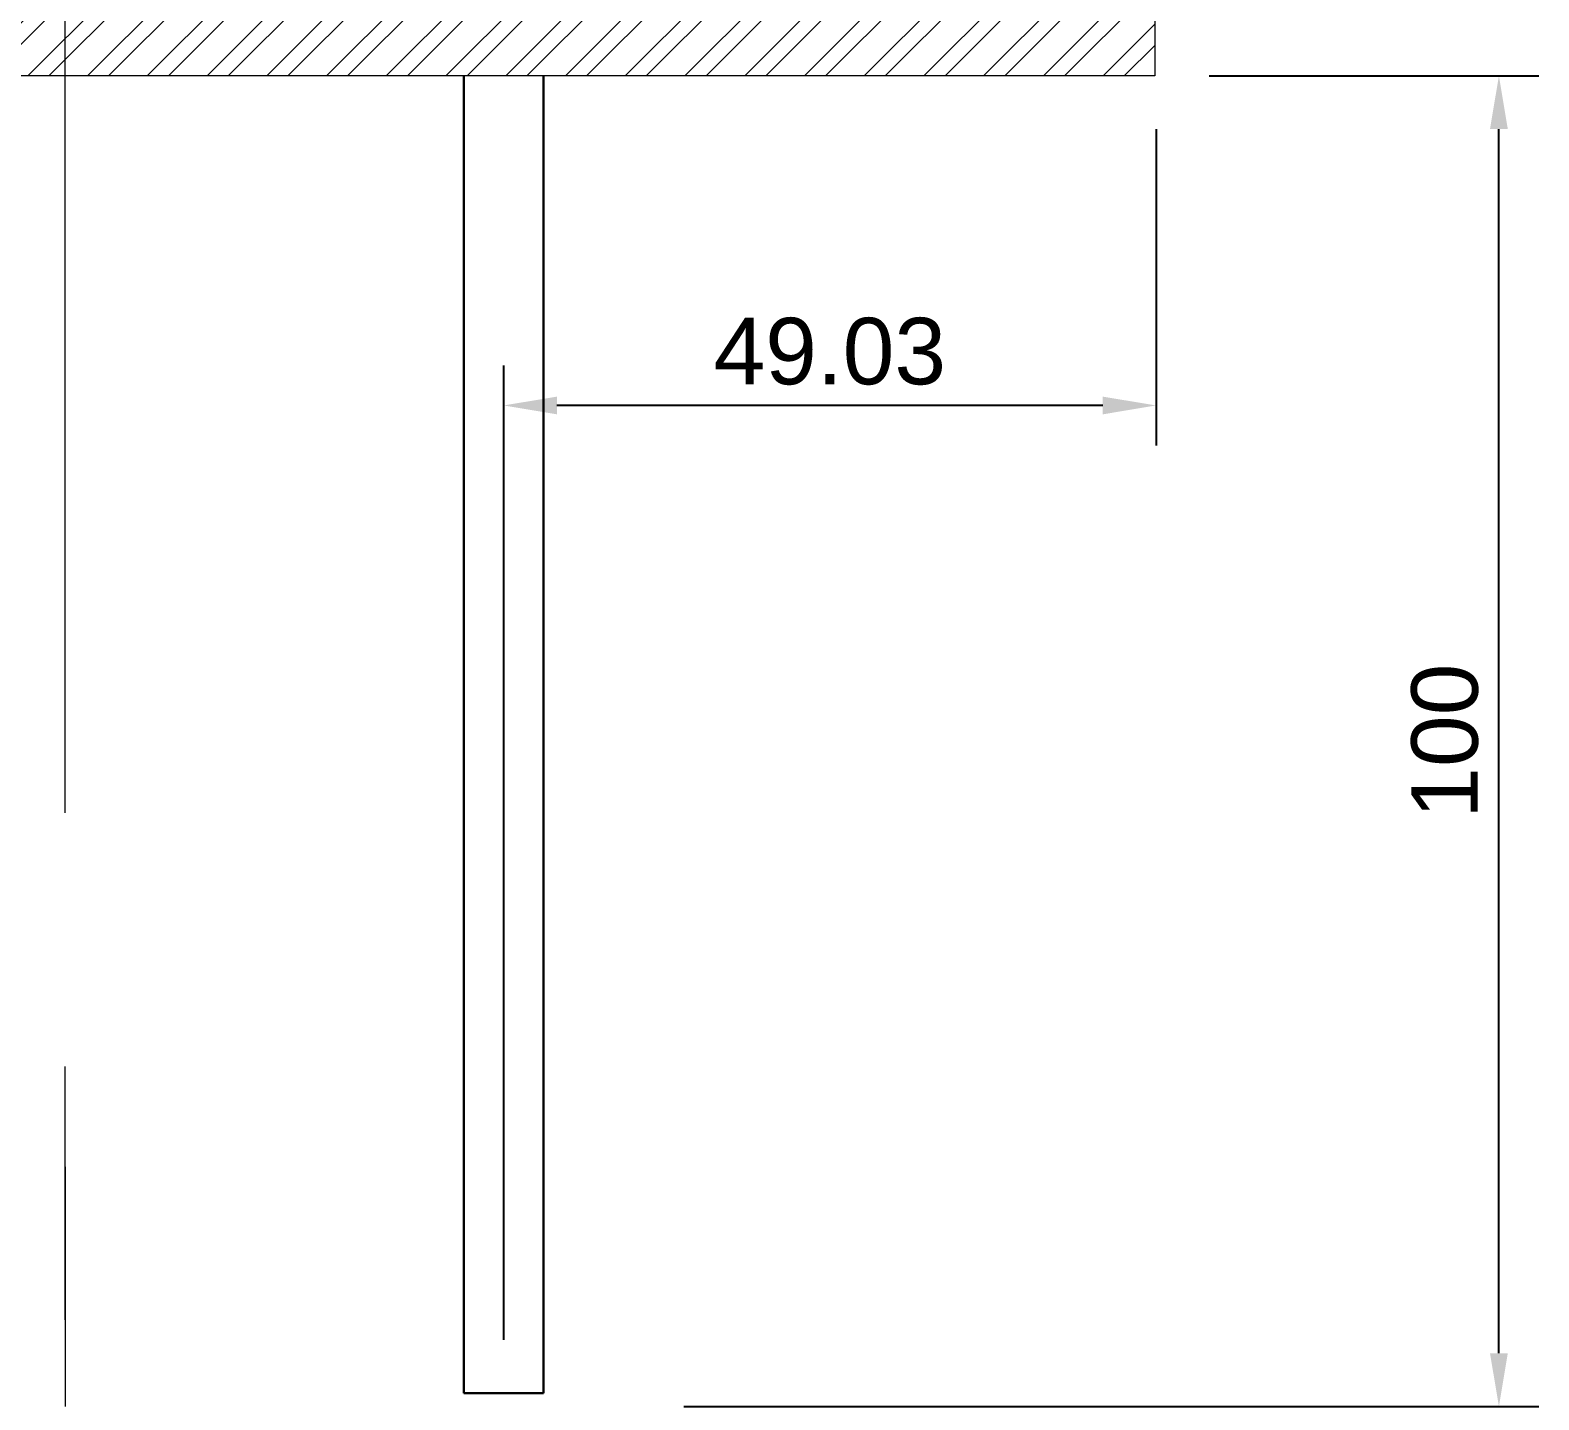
# Model space of a CAD drawing. Extents: x 14416 to 15769, y -3933 to -3562.
# Drawn here: x 14529.8 to 14643.2, y -3809.6 to -3706.7 of the extents above; entities that cross this region are included whole.
import ezdxf

# ---------------------------------------------------------------- set-up
doc = ezdxf.new("R2010")
doc.units = 0
doc.header["$LTSCALE"] = 3
doc.linetypes.add('CENTER', pattern=[50.8, 31.75, -6.35, 6.35, -6.35])
doc.layers.get('0').update_dxf_attribs({"color": 2, "linetype": 'CONTINUOUS', "lineweight": 9})
doc.layers.get('DEFPOINTS').update_dxf_attribs({"linetype": 'CONTINUOUS', "lineweight": 9})
doc.styles.add('Aral', font='arial.ttf')
doc.dimstyles.new('22', dxfattribs={"dimtxt": 5, "dimasz": 4, "dimexe": 3, "dimexo": 4, "dimgap": 1.5, "dimtad": 1, "dimrnd": 0.01, "dimdsep": 46, "dimtxsty": 'Aral', "dimcen": 0, "dimclrd": 5, "dimclre": 3, "dimclrt": 256, "dimazin": 0, "dimtfac": 1, "dimtmove": 0, "dimatfit": 3, "dimfxl": 1, "dimarcsym": 0})

# ---------------------------------------------------------------- blocks, each defined once
blk = doc.blocks.new('*D25')
at = {"color": 3, "lineweight": -2}
for p, q in [((14618.4, -3710.12), (14643.17, -3710.12)), ((14578.9, -3810.12), (14643.17, -3810.12))]:
    blk.add_line(p, q, dxfattribs=at)
at = {"color": 5, "lineweight": -2}
blk.add_line((14640.17, -3806.12), (14640.17, -3714.12), dxfattribs=at)
at = {"color": 5}
for points in [[(14639.5, -3714.12), (14640.84, -3714.12), (14640.17, -3710.12)], [(14639.5, -3806.12), (14640.84, -3806.12), (14640.17, -3810.12)]]:
    blk.add_solid(points, dxfattribs=at)
at = {"layer": 'DEFPOINTS', "color": 0}
for p in [(14614.4, -3710.12), (14640.17, -3710.12), (14574.9, -3810.12)]:
    blk.add_point(p, dxfattribs=at)
at = {"insert": (14636.12, -3760.12), "char_height": 5, "attachment_point": 5, "rotation": 90, "style": 'Aral'}
blk.add_mtext('100', dxfattribs=at)
blk = doc.blocks.new('*D26')
at = {"color": 3, "lineweight": -2}
for p, q in [((14614.4, -3714.12), (14614.4, -3737.89)), ((14565.37, -3805.12), (14565.37, -3731.89))]:
    blk.add_line(p, q, dxfattribs=at)
at = {"color": 5, "lineweight": -2}
blk.add_line((14610.4, -3734.89), (14569.37, -3734.89), dxfattribs=at)
at = {"color": 5}
for points in [[(14569.37, -3734.23), (14569.37, -3735.56), (14565.37, -3734.89)], [(14610.4, -3734.23), (14610.4, -3735.56), (14614.4, -3734.89)]]:
    blk.add_solid(points, dxfattribs=at)
at = {"layer": 'DEFPOINTS', "color": 0}
for p in [(14614.4, -3710.12), (14565.37, -3734.89), (14565.37, -3809.12)]:
    blk.add_point(p, dxfattribs=at)
at = {"insert": (14589.88, -3730.84), "char_height": 5, "attachment_point": 5, "style": 'Aral'}
blk.add_mtext('49.03', dxfattribs=at)

msp = doc.modelspace()

# ---------------------------------------------------------------- hatches: boundary and pattern name
h = msp.add_hatch()
h.set_pattern_fill('STEEL', color=0)
h.set_pattern_definition([(45, (12225.1542, -5760.2175), (-2.245064, 2.245064), []), (45, (12225.1542, -5758.63), (-2.245064, 2.245064), [])])
h.paths.add_polyline_path([(14450.499, -3613.123), (14450.499, -3710.123), (14614.299, -3710.123), (14614.299, -3613.123)])
h.paths.add_polyline_path([(14607.027, -3616.313), (14607.027, -3702.233), (14452.817, -3702.233), (14452.817, -3616.313)], flags=16)

# ---------------------------------------------------------------- linework, layer by layer
at = {"color": 1, "linetype": 'CENTER'}
msp.add_line((14532.399, -3917.917), (14532.399, -3581.735), dxfattribs=at)
at = {"color": 1, "lineweight": 30}
for p, q in [((14562.369, -3809.123), (14562.369, -3710.123)), ((14568.369, -3809.123), (14568.369, -3710.123))]:
    msp.add_line(p, q, dxfattribs=at)
msp.add_line((14532.399, -3792.119), (14532.399, -3810.123))
at = {"color": 1, "linetype": 'CENTER', "lineweight": 30}
msp.add_line((14562.369, -3809.123), (14568.369, -3809.123), dxfattribs=at)
at = {"color": 0}
msp.add_lwpolyline([(14450.499, -3613.123), (14614.299, -3613.123), (14614.299, -3710.123), (14450.499, -3710.123)], close=True, dxfattribs=at)

# ---------------------------------------------------------------- dimensions: what is measured, and where the dimension line sits
at = {"color": 1}
dim = msp.add_linear_dim(base=(14565.369, -3734.894), p1=(14614.399, -3710.123), p2=(14565.369, -3809.123), dimstyle='22', dxfattribs=at)
dim.commit()
dim.dimension.update_dxf_attribs({"geometry": '*D26', "text_midpoint": (14589.884, -3734.894), "dimtype": 160})
dim = msp.add_linear_dim(base=(14640.171, -3710.123), p1=(14574.899, -3810.123), p2=(14614.399, -3710.123), angle=90, dimstyle='22')
dim.commit()
dim.dimension.update_dxf_attribs({"geometry": '*D25', "text_midpoint": (14636.118, -3760.123)})

doc.saveas('drawing.dxf')
